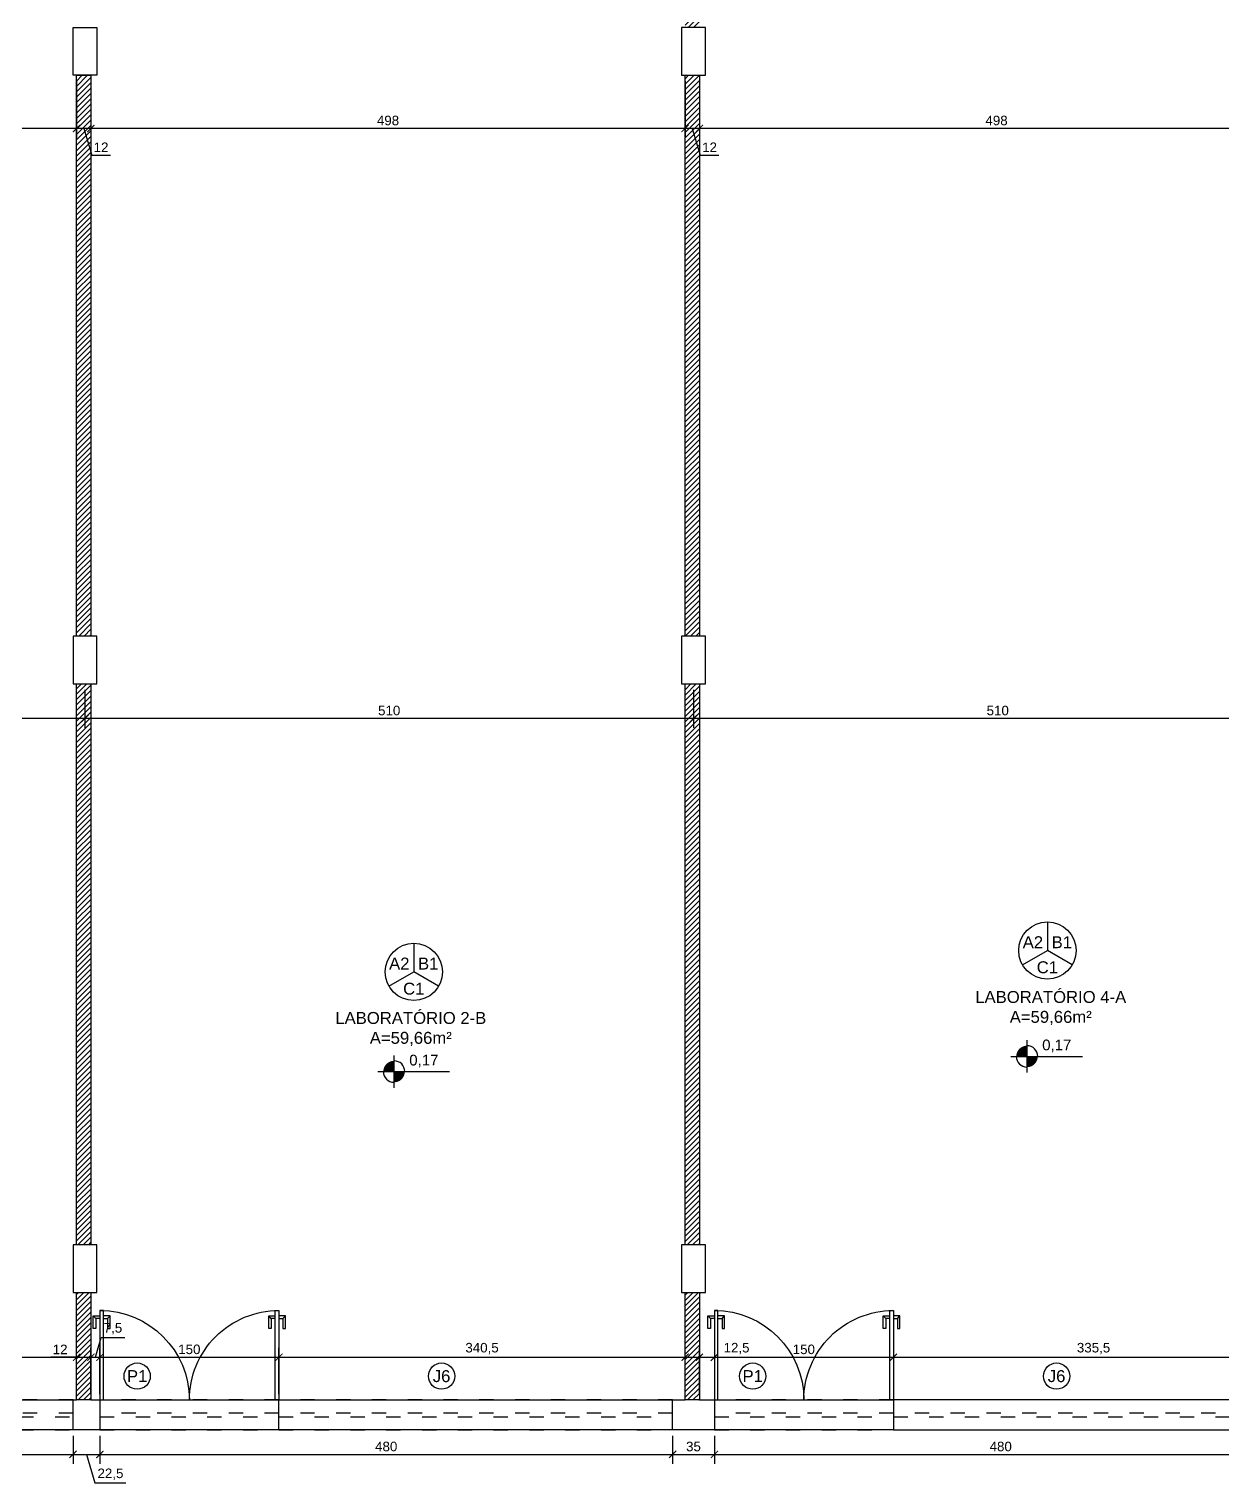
# Model space of a CAD drawing. Header units: millimetres. Extents: x 175 to 8625, y 306 to 3276.
# Drawn here: x 998 to 1997, y 1406 to 2624 of the extents above; entities that cross this region are included whole.
import ezdxf
from ezdxf.enums import TextEntityAlignment as Align

# ---------------------------------------------------------------- set-up
doc = ezdxf.new("R2010")
doc.units = ezdxf.units.MM
doc.linetypes.add('ACAD_ISO03W100', pattern=[30, 12, -18])
for name, color, linetype in [('CONSTRUIR - CARTONADO', 161, 'Continuous'), ('COTA', 8, 'Continuous'), ('Esquadrias', 4, 'Continuous'), ('Estrutura', 49, 'Continuous'), ('LEGENDA', 7, 'Continuous'), ('PAREDE', 5, 'Continuous'), ('SOLEIRA', 8, 'Continuous'), ('Texto', 7, 'Continuous')]:
    doc.layers.add(name, color=color, linetype=linetype)
doc.styles.add('ARIAL', font='Arial.ttf')
doc.dimstyles.new('COTA 50', dxfattribs={"dimscale": 0.5, "dimtxt": 16, "dimasz": 12, "dimexe": 16, "dimexo": 10, "dimgap": 5, "dimtad": 1, "dimrnd": 0.5, "dimtxsty": 'ARIAL', "dimblk": 'ARCHTICK', "dimcen": 2.5, "dimdle": 16, "dimclrd": 8, "dimclre": 8, "dimclrt": 7, "dimadec": 0, "dimazin": 0, "dimtfac": 1, "dimtmove": 1, "dimatfit": 3, "dimfxl": 1, "dimarcsym": 0})

# ---------------------------------------------------------------- blocks, each defined once
blk = doc.blocks.new('P150')
for p, q in [((0, 150), (0, 147)), ((75, 150), (0, 150)), ((0, 147), (75, 147)), ((75, 147), (75, 150)), ((0, 3), (75, 3)), ((0, 0), (0, 3)), ((75, 0), (0, 0)), ((75, 3), (75, 0))]:
    blk.add_line(p, q)
at = {"color": 8}
for p, q in [((60, 155.5), (70.4, 155.5)), ((60, 153.4), (60, 155.5)), ((68.4, 153.4), (60, 153.4)), ((68.4, 153.4), (70.4, 155.5)), ((68.4, 150), (68.4, 153.4)), ((70.4, 150), (68.4, 150)), ((68.4, 147), (68.4, 143.6)), ((70.4, 155.5), (70.4, 150)), ((70.4, 141.5), (70.4, 147)), ((60, 143.6), (60, 141.5)), ((68.4, 143.6), (60, 143.6)), ((60, 141.5), (70.4, 141.5)), ((68.4, 143.6), (70.4, 141.5)), ((60, 8.5), (70.4, 8.5)), ((60, 6.4), (60, 8.5)), ((68.4, 6.4), (60, 6.4)), ((68.4, 6.4), (70.4, 8.5)), ((68.4, 3), (68.4, 6.4)), ((70.4, 0), (68.4, 0)), ((68.4, 0), (68.4, -3.4)), ((70.4, 8.5), (70.4, 3)), ((70.4, -5.5), (70.4, 0)), ((60, -3.4), (60, -5.5)), ((68.4, -3.4), (60, -3.4)), ((60, -5.5), (70.4, -5.5)), ((68.4, -3.4), (70.4, -5.5))]:
    blk.add_line(p, q, dxfattribs=at)
for centre, start, end in [((0, 150), 270, 0), ((0, 0), 0, 90)]:
    blk.add_arc(centre, 75, start, end, dxfattribs=at)
blk = doc.blocks.new('_ArchTick')
at = {"layer": 'Texto', "color": 0, "const_width": 0.15}
blk.add_lwpolyline([(-0.5, -0.5), (0.5, 0.5)], dxfattribs=at)
blk = doc.blocks.new('*D45')
at = {"layer": 'COTA', "color": 8, "lineweight": -2, "transparency": 16777216}
for p, q in [((1559.6, 2580.6), (1559.6, 2533.1)), ((2057.6, 2580.6), (2057.6, 2533.1)), ((2065.6, 2541.1), (1551.6, 2541.1))]:
    blk.add_line(p, q, dxfattribs=at)
at = {"layer": 'Defpoints', "color": 0, "lineweight": -3, "transparency": 16777216}
for p in [(1559.6, 2585.6), (2057.6, 2585.6), (1559.6, 2541.1)]:
    blk.add_point(p, dxfattribs=at)
at = {"layer": 'COTA', "color": 8, "lineweight": -2, "transparency": 16777216, "xscale": 6, "yscale": 6, "zscale": 6, "rotation": 180}
blk.add_blockref('_ArchTick', (1559.6, 2541.1), dxfattribs=at)
at = {"layer": 'COTA', "color": 8, "lineweight": -2, "transparency": 16777216, "xscale": 6, "yscale": 6, "zscale": 6}
blk.add_blockref('_ArchTick', (2057.6, 2541.1), dxfattribs=at)
at = {"layer": 'COTA', "color": 7, "lineweight": -2, "transparency": 16777216, "insert": (1808.6, 2547.7), "char_height": 8, "attachment_point": 5, "style": 'ARIAL'}
blk.add_mtext('498', dxfattribs=at)
blk = doc.blocks.new('*D46')
at = {"layer": 'COTA', "color": 8, "lineweight": -2, "transparency": 16777216}
for p, q in [((1547.6, 2580.6), (1547.6, 2533.1)), ((1559.6, 2580.6), (1559.6, 2533.1)), ((1567.6, 2541.1), (1539.6, 2541.1)), ((1553.6, 2541.1), (1560.3, 2518.8)), ((1560.3, 2518.8), (1575.9, 2518.8))]:
    blk.add_line(p, q, dxfattribs=at)
at = {"layer": 'Defpoints', "color": 0, "lineweight": -3, "transparency": 16777216}
for p in [(1547.6, 2585.6), (1559.6, 2585.6), (1547.6, 2541.1)]:
    blk.add_point(p, dxfattribs=at)
at = {"layer": 'COTA', "color": 8, "lineweight": -2, "transparency": 16777216, "xscale": 6, "yscale": 6, "zscale": 6, "rotation": 180}
blk.add_blockref('_ArchTick', (1547.6, 2541.1), dxfattribs=at)
at = {"layer": 'COTA', "color": 8, "lineweight": -2, "transparency": 16777216, "xscale": 6, "yscale": 6, "zscale": 6}
blk.add_blockref('_ArchTick', (1559.6, 2541.1), dxfattribs=at)
at = {"layer": 'COTA', "color": 7, "lineweight": -2, "transparency": 16777216, "insert": (1568.1, 2525.3), "char_height": 8, "attachment_point": 5, "style": 'ARIAL'}
blk.add_mtext('12', dxfattribs=at)
blk = doc.blocks.new('*D47')
at = {"layer": 'COTA', "color": 8, "lineweight": -2, "transparency": 16777216}
for p, q in [((1049.6, 2580.6), (1049.6, 2533.1)), ((1547.6, 2580.6), (1547.6, 2533.1)), ((1555.6, 2541.1), (1041.6, 2541.1))]:
    blk.add_line(p, q, dxfattribs=at)
at = {"layer": 'Defpoints', "color": 0, "lineweight": -3, "transparency": 16777216}
for p in [(1049.6, 2585.6), (1547.6, 2585.6), (1049.6, 2541.1)]:
    blk.add_point(p, dxfattribs=at)
at = {"layer": 'COTA', "color": 8, "lineweight": -2, "transparency": 16777216, "xscale": 6, "yscale": 6, "zscale": 6, "rotation": 180}
blk.add_blockref('_ArchTick', (1049.6, 2541.1), dxfattribs=at)
at = {"layer": 'COTA', "color": 8, "lineweight": -2, "transparency": 16777216, "xscale": 6, "yscale": 6, "zscale": 6}
blk.add_blockref('_ArchTick', (1547.6, 2541.1), dxfattribs=at)
at = {"layer": 'COTA', "color": 7, "lineweight": -2, "transparency": 16777216, "insert": (1298.6, 2547.7), "char_height": 8, "attachment_point": 5, "style": 'ARIAL'}
blk.add_mtext('498', dxfattribs=at)
blk = doc.blocks.new('*D48')
at = {"layer": 'COTA', "color": 8, "lineweight": -2, "transparency": 16777216}
for p, q in [((1037.6, 2580.6), (1037.6, 2533.1)), ((1049.6, 2580.6), (1049.6, 2533.1)), ((1057.6, 2541.1), (1029.6, 2541.1)), ((1043.6, 2541.1), (1050.3, 2518.8)), ((1050.3, 2518.8), (1065.9, 2518.8))]:
    blk.add_line(p, q, dxfattribs=at)
at = {"layer": 'Defpoints', "color": 0, "lineweight": -3, "transparency": 16777216}
for p in [(1037.6, 2585.6), (1049.6, 2585.6), (1037.6, 2541.1)]:
    blk.add_point(p, dxfattribs=at)
at = {"layer": 'COTA', "color": 8, "lineweight": -2, "transparency": 16777216, "xscale": 6, "yscale": 6, "zscale": 6, "rotation": 180}
blk.add_blockref('_ArchTick', (1037.6, 2541.1), dxfattribs=at)
at = {"layer": 'COTA', "color": 8, "lineweight": -2, "transparency": 16777216, "xscale": 6, "yscale": 6, "zscale": 6}
blk.add_blockref('_ArchTick', (1049.6, 2541.1), dxfattribs=at)
at = {"layer": 'COTA', "color": 7, "lineweight": -2, "transparency": 16777216, "insert": (1058.1, 2525.3), "char_height": 8, "attachment_point": 5, "style": 'ARIAL'}
blk.add_mtext('12', dxfattribs=at)
blk = doc.blocks.new('*D49')
at = {"layer": 'COTA', "color": 8, "lineweight": -2, "transparency": 16777216}
for p, q in [((562.1, 2580.6), (562.1, 2533.1)), ((1037.6, 2580.6), (1037.6, 2533.1)), ((1045.6, 2541.1), (554.1, 2541.1))]:
    blk.add_line(p, q, dxfattribs=at)
at = {"layer": 'Defpoints', "color": 0, "lineweight": -3, "transparency": 16777216}
for p in [(562.1, 2585.6), (1037.6, 2585.6), (562.1, 2541.1)]:
    blk.add_point(p, dxfattribs=at)
at = {"layer": 'COTA', "color": 8, "lineweight": -2, "transparency": 16777216, "xscale": 6, "yscale": 6, "zscale": 6, "rotation": 180}
blk.add_blockref('_ArchTick', (562.1, 2541.1), dxfattribs=at)
at = {"layer": 'COTA', "color": 8, "lineweight": -2, "transparency": 16777216, "xscale": 6, "yscale": 6, "zscale": 6}
blk.add_blockref('_ArchTick', (1037.6, 2541.1), dxfattribs=at)
at = {"layer": 'COTA', "color": 7, "lineweight": -2, "transparency": 16777216, "insert": (799.9, 2548.4), "char_height": 8, "attachment_point": 5, "style": 'ARIAL'}
blk.add_mtext('475,5', dxfattribs=at)
blk = doc.blocks.new('IND.ESQ.')
at = {"layer": 'Texto'}
blk.add_circle((0, 0), 5.5, dxfattribs=at)
at = {"layer": 'Texto', "style": 'ARIAL'}
blk.add_attdef('PP', text='', height=5, dxfattribs=at).set_placement((0, 0), align=Align.MIDDLE_CENTER)
blk = doc.blocks.new('A$C1DFB60F3')
at = {"layer": 'Texto', "color": 0, "linetype": 'ByBlock'}
for p, q in [((0, -13.5), (0, 13.5)), ((-13.5, 0), (46.5, 0))]:
    blk.add_line(p, q, dxfattribs=at)
at = {"layer": 'Texto', "color": 0, "linetype": 'ByBlock', "const_width": 9}
for points in [[(-4.5, 0, -0.414214), (0, 4.5, -0.618034)], [(0, -4.5, 0.414214), (4.5, 0, 0.618034)]]:
    blk.add_lwpolyline(points, format="xyb", dxfattribs=at)
at = {"layer": 'Texto', "color": 0, "linetype": 'ByBlock'}
for start, end in [(0, 90), (180, 270)]:
    blk.add_arc((0, 0), 9, start, end, dxfattribs=at)
at = {"layer": 'Texto', "color": 0, "linetype": 'ByBlock', "style": 'ARIAL'}
blk.add_attdef('0,00', (12.7, 5.1), '', height=9, dxfattribs=at)
blk = doc.blocks.new('PIZZA')
at = {"layer": 'Texto'}
for points in [[(0, 12), (0, 0)], [(-10.39, -6), (0, 0)], [(10.39, -6), (0, 0)]]:
    blk.add_lwpolyline(points, dxfattribs=at)
blk.add_circle((0, 0), 12, dxfattribs=at)
at = {"layer": 'Texto', "style": 'ARIAL'}
for tag, p in [('A1', (-6.06, 3.5)), ('B1', (6.06, 3.5)), ('C1', (0, -7))]:
    blk.add_attdef(tag, text='', height=5, dxfattribs=at).set_placement(p, align=Align.MIDDLE_CENTER)
blk = doc.blocks.new('*D140')
at = {"layer": 'COTA', "color": 8, "lineweight": -2, "transparency": 16777216}
for p, q in [((711.6, 1511.4), (1045.6, 1511.4)), ((719.6, 1480.6), (719.6, 1519.4)), ((1037.6, 1480.6), (1037.6, 1519.4))]:
    blk.add_line(p, q, dxfattribs=at)
at = {"layer": 'Defpoints', "color": 0, "lineweight": -3, "transparency": 16777216}
for p in [(1037.6, 1511.4), (719.6, 1475.6), (1037.6, 1475.6)]:
    blk.add_point(p, dxfattribs=at)
at = {"layer": 'COTA', "color": 8, "lineweight": -2, "transparency": 16777216, "xscale": 6, "yscale": 6, "zscale": 6, "rotation": 180}
blk.add_blockref('_ArchTick', (719.6, 1511.4), dxfattribs=at)
at = {"layer": 'COTA', "color": 8, "lineweight": -2, "transparency": 16777216, "xscale": 6, "yscale": 6, "zscale": 6}
blk.add_blockref('_ArchTick', (1037.6, 1511.4), dxfattribs=at)
at = {"layer": 'COTA', "color": 7, "lineweight": -2, "transparency": 16777216, "insert": (878.6, 1518), "char_height": 8, "attachment_point": 5, "style": 'ARIAL'}
blk.add_mtext('318', dxfattribs=at)
blk = doc.blocks.new('*D141')
at = {"layer": 'COTA', "color": 8, "lineweight": -2, "transparency": 16777216}
for p, q in [((1037.6, 1511.4), (1016, 1511.4)), ((1029.6, 1511.4), (1057.6, 1511.4)), ((1037.6, 1480.6), (1037.6, 1519.4)), ((1049.6, 1480.6), (1049.6, 1519.4))]:
    blk.add_line(p, q, dxfattribs=at)
at = {"layer": 'Defpoints', "color": 0, "lineweight": -3, "transparency": 16777216}
for p in [(1049.6, 1511.4), (1037.6, 1475.6), (1049.6, 1475.6)]:
    blk.add_point(p, dxfattribs=at)
at = {"layer": 'COTA', "color": 8, "lineweight": -2, "transparency": 16777216, "xscale": 6, "yscale": 6, "zscale": 6, "rotation": 180}
blk.add_blockref('_ArchTick', (1037.6, 1511.4), dxfattribs=at)
at = {"layer": 'COTA', "color": 8, "lineweight": -2, "transparency": 16777216, "xscale": 6, "yscale": 6, "zscale": 6}
blk.add_blockref('_ArchTick', (1049.6, 1511.4), dxfattribs=at)
at = {"layer": 'COTA', "color": 7, "lineweight": -2, "transparency": 16777216, "insert": (1023.8, 1518), "char_height": 8, "attachment_point": 5, "style": 'ARIAL'}
blk.add_mtext('12', dxfattribs=at)
blk = doc.blocks.new('*D142')
at = {"layer": 'COTA', "color": 8, "lineweight": -2, "transparency": 16777216}
for p, q in [((1053.4, 1511.4), (1058.3, 1528)), ((1058.3, 1528), (1077.9, 1528)), ((1041.6, 1511.4), (1065.1, 1511.4)), ((1049.6, 1480.6), (1049.6, 1519.4)), ((1057.1, 1480.6), (1057.1, 1519.4))]:
    blk.add_line(p, q, dxfattribs=at)
at = {"layer": 'Defpoints', "color": 0, "lineweight": -3, "transparency": 16777216}
for p in [(1057.1, 1511.4), (1049.6, 1475.6), (1057.1, 1475.6)]:
    blk.add_point(p, dxfattribs=at)
at = {"layer": 'COTA', "color": 8, "lineweight": -2, "transparency": 16777216, "xscale": 6, "yscale": 6, "zscale": 6, "rotation": 180}
blk.add_blockref('_ArchTick', (1049.6, 1511.4), dxfattribs=at)
at = {"layer": 'COTA', "color": 8, "lineweight": -2, "transparency": 16777216, "xscale": 6, "yscale": 6, "zscale": 6}
blk.add_blockref('_ArchTick', (1057.1, 1511.4), dxfattribs=at)
at = {"layer": 'COTA', "color": 7, "lineweight": -2, "transparency": 16777216, "insert": (1068.1, 1535.3), "char_height": 8, "attachment_point": 5, "style": 'ARIAL'}
blk.add_mtext('7,5', dxfattribs=at)
blk = doc.blocks.new('*D143')
at = {"layer": 'COTA', "color": 8, "lineweight": -2, "transparency": 16777216}
for p, q in [((1049.1, 1511.4), (1215.1, 1511.4)), ((1057.1, 1480.6), (1057.1, 1519.4)), ((1207.1, 1480.6), (1207.1, 1519.4))]:
    blk.add_line(p, q, dxfattribs=at)
at = {"layer": 'Defpoints', "color": 0, "lineweight": -3, "transparency": 16777216}
for p in [(1207.1, 1511.4), (1057.1, 1475.6), (1207.1, 1475.6)]:
    blk.add_point(p, dxfattribs=at)
at = {"layer": 'COTA', "color": 8, "lineweight": -2, "transparency": 16777216, "xscale": 6, "yscale": 6, "zscale": 6, "rotation": 180}
blk.add_blockref('_ArchTick', (1057.1, 1511.4), dxfattribs=at)
at = {"layer": 'COTA', "color": 8, "lineweight": -2, "transparency": 16777216, "xscale": 6, "yscale": 6, "zscale": 6}
blk.add_blockref('_ArchTick', (1207.1, 1511.4), dxfattribs=at)
at = {"layer": 'COTA', "color": 7, "lineweight": -2, "transparency": 16777216, "insert": (1132.1, 1518), "char_height": 8, "attachment_point": 5, "style": 'ARIAL'}
blk.add_mtext('150', dxfattribs=at)
blk = doc.blocks.new('*D144')
at = {"layer": 'COTA', "color": 8, "lineweight": -2, "transparency": 16777216}
for p, q in [((1199.1, 1511.4), (1555.6, 1511.4)), ((1207.1, 1480.6), (1207.1, 1519.4)), ((1547.6, 1480.6), (1547.6, 1519.4))]:
    blk.add_line(p, q, dxfattribs=at)
at = {"layer": 'Defpoints', "color": 0, "lineweight": -3, "transparency": 16777216}
for p in [(1547.6, 1511.4), (1207.1, 1475.6), (1547.6, 1475.6)]:
    blk.add_point(p, dxfattribs=at)
at = {"layer": 'COTA', "color": 8, "lineweight": -2, "transparency": 16777216, "xscale": 6, "yscale": 6, "zscale": 6, "rotation": 180}
blk.add_blockref('_ArchTick', (1207.1, 1511.4), dxfattribs=at)
at = {"layer": 'COTA', "color": 8, "lineweight": -2, "transparency": 16777216, "xscale": 6, "yscale": 6, "zscale": 6}
blk.add_blockref('_ArchTick', (1547.6, 1511.4), dxfattribs=at)
at = {"layer": 'COTA', "color": 7, "lineweight": -2, "transparency": 16777216, "insert": (1377.4, 1518.7), "char_height": 8, "attachment_point": 5, "style": 'ARIAL'}
blk.add_mtext('340,5', dxfattribs=at)
blk = doc.blocks.new('*D145')
at = {"layer": 'COTA', "color": 8, "lineweight": -2, "transparency": 16777216}
for p, q in [((1551.6, 1511.4), (1580.1, 1511.4)), ((1559.6, 1480.6), (1559.6, 1519.4)), ((1572.1, 1511.4), (1603.2, 1511.4)), ((1572.1, 1508.1), (1572.1, 1503.4))]:
    blk.add_line(p, q, dxfattribs=at)
at = {"layer": 'Defpoints', "color": 0, "lineweight": -3, "transparency": 16777216}
for p in [(1572.1, 1513.1), (1572.1, 1511.4), (1559.6, 1475.6)]:
    blk.add_point(p, dxfattribs=at)
at = {"layer": 'COTA', "color": 8, "lineweight": -2, "transparency": 16777216, "xscale": 6, "yscale": 6, "zscale": 6, "rotation": 180}
blk.add_blockref('_ArchTick', (1559.6, 1511.4), dxfattribs=at)
at = {"layer": 'COTA', "color": 8, "lineweight": -2, "transparency": 16777216, "xscale": 6, "yscale": 6, "zscale": 6}
blk.add_blockref('_ArchTick', (1572.1, 1511.4), dxfattribs=at)
at = {"layer": 'COTA', "color": 7, "lineweight": -2, "transparency": 16777216, "insert": (1590.7, 1518.7), "char_height": 8, "attachment_point": 5, "style": 'ARIAL'}
blk.add_mtext('12,5', dxfattribs=at)
blk = doc.blocks.new('*D146')
at = {"layer": 'COTA', "color": 8, "lineweight": -2, "transparency": 16777216}
for p, q in [((1564.1, 1511.4), (1730.1, 1511.4)), ((1572.1, 1508.1), (1572.1, 1503.4)), ((1722.1, 1508.1), (1722.1, 1503.4))]:
    blk.add_line(p, q, dxfattribs=at)
at = {"layer": 'Defpoints', "color": 0, "lineweight": -3, "transparency": 16777216}
for p in [(1572.1, 1513.1), (1722.1, 1513.1), (1722.1, 1511.4)]:
    blk.add_point(p, dxfattribs=at)
at = {"layer": 'COTA', "color": 8, "lineweight": -2, "transparency": 16777216, "xscale": 6, "yscale": 6, "zscale": 6, "rotation": 180}
blk.add_blockref('_ArchTick', (1572.1, 1511.4), dxfattribs=at)
at = {"layer": 'COTA', "color": 8, "lineweight": -2, "transparency": 16777216, "xscale": 6, "yscale": 6, "zscale": 6}
blk.add_blockref('_ArchTick', (1722.1, 1511.4), dxfattribs=at)
at = {"layer": 'COTA', "color": 7, "lineweight": -2, "transparency": 16777216, "insert": (1647.1, 1518), "char_height": 8, "attachment_point": 5, "style": 'ARIAL'}
blk.add_mtext('150', dxfattribs=at)
blk = doc.blocks.new('*D147')
at = {"layer": 'COTA', "color": 8, "lineweight": -2, "transparency": 16777216}
for p, q in [((1714.1, 1511.4), (2065.6, 1511.4)), ((2057.6, 1494.8), (2057.6, 1519.4)), ((1722.1, 1508.1), (1722.1, 1503.4))]:
    blk.add_line(p, q, dxfattribs=at)
at = {"layer": 'Defpoints', "color": 0, "lineweight": -3, "transparency": 16777216}
for p in [(1722.1, 1513.1), (2057.6, 1511.4), (2057.6, 1489.8)]:
    blk.add_point(p, dxfattribs=at)
at = {"layer": 'COTA', "color": 8, "lineweight": -2, "transparency": 16777216, "xscale": 6, "yscale": 6, "zscale": 6, "rotation": 180}
blk.add_blockref('_ArchTick', (1722.1, 1511.4), dxfattribs=at)
at = {"layer": 'COTA', "color": 8, "lineweight": -2, "transparency": 16777216, "xscale": 6, "yscale": 6, "zscale": 6}
blk.add_blockref('_ArchTick', (2057.6, 1511.4), dxfattribs=at)
at = {"layer": 'COTA', "color": 7, "lineweight": -2, "transparency": 16777216, "insert": (1889.9, 1518.7), "char_height": 8, "attachment_point": 5, "style": 'ARIAL'}
blk.add_mtext('335,5', dxfattribs=at)
blk = doc.blocks.new('*D177')
at = {"layer": 'COTA', "color": 8, "lineweight": -2, "transparency": 16777216}
for p, q in [((569.6, 1445.6), (569.6, 1422)), ((1034.6, 1445.6), (1034.6, 1422)), ((561.6, 1430), (1042.6, 1430))]:
    blk.add_line(p, q, dxfattribs=at)
at = {"layer": 'Defpoints', "color": 0, "lineweight": -3, "transparency": 16777216}
for p in [(569.6, 1450.6), (1034.6, 1450.6), (1034.6, 1430)]:
    blk.add_point(p, dxfattribs=at)
at = {"layer": 'COTA', "color": 8, "lineweight": -2, "transparency": 16777216, "xscale": 6, "yscale": 6, "zscale": 6, "rotation": 180}
blk.add_blockref('_ArchTick', (569.6, 1430), dxfattribs=at)
at = {"layer": 'COTA', "color": 8, "lineweight": -2, "transparency": 16777216, "xscale": 6, "yscale": 6, "zscale": 6}
blk.add_blockref('_ArchTick', (1034.6, 1430), dxfattribs=at)
at = {"layer": 'COTA', "color": 7, "lineweight": -2, "transparency": 16777216, "insert": (802.1, 1436.6), "char_height": 8, "attachment_point": 5, "style": 'ARIAL'}
blk.add_mtext('465', dxfattribs=at)
blk = doc.blocks.new('*D178')
at = {"layer": 'COTA', "color": 8, "lineweight": -2, "transparency": 16777216}
for p, q in [((1034.6, 1445.6), (1034.6, 1422)), ((1057.1, 1440.6), (1057.1, 1422)), ((1026.6, 1430), (1065.1, 1430)), ((1045.9, 1430), (1053, 1406.1)), ((1053, 1406.1), (1079, 1406.1))]:
    blk.add_line(p, q, dxfattribs=at)
at = {"layer": 'Defpoints', "color": 0, "lineweight": -3, "transparency": 16777216}
for p in [(1034.6, 1450.6), (1057.1, 1445.6), (1057.1, 1430)]:
    blk.add_point(p, dxfattribs=at)
at = {"layer": 'COTA', "color": 8, "lineweight": -2, "transparency": 16777216, "xscale": 6, "yscale": 6, "zscale": 6, "rotation": 180}
blk.add_blockref('_ArchTick', (1034.6, 1430), dxfattribs=at)
at = {"layer": 'COTA', "color": 8, "lineweight": -2, "transparency": 16777216, "xscale": 6, "yscale": 6, "zscale": 6}
blk.add_blockref('_ArchTick', (1057.1, 1430), dxfattribs=at)
at = {"layer": 'COTA', "color": 7, "lineweight": -2, "transparency": 16777216, "insert": (1066, 1413.4), "char_height": 8, "attachment_point": 5, "style": 'ARIAL'}
blk.add_mtext('22,5', dxfattribs=at)
blk = doc.blocks.new('*D179')
at = {"layer": 'COTA', "color": 8, "lineweight": -2, "transparency": 16777216}
for p, q in [((1057.1, 1445.6), (1057.1, 1422)), ((1537.1, 1445.6), (1537.1, 1422)), ((1049.1, 1430), (1545.1, 1430))]:
    blk.add_line(p, q, dxfattribs=at)
at = {"layer": 'Defpoints', "color": 0, "lineweight": -3, "transparency": 16777216}
for p in [(1057.1, 1450.6), (1537.1, 1450.6), (1537.1, 1430)]:
    blk.add_point(p, dxfattribs=at)
at = {"layer": 'COTA', "color": 8, "lineweight": -2, "transparency": 16777216, "xscale": 6, "yscale": 6, "zscale": 6, "rotation": 180}
blk.add_blockref('_ArchTick', (1057.1, 1430), dxfattribs=at)
at = {"layer": 'COTA', "color": 8, "lineweight": -2, "transparency": 16777216, "xscale": 6, "yscale": 6, "zscale": 6}
blk.add_blockref('_ArchTick', (1537.1, 1430), dxfattribs=at)
at = {"layer": 'COTA', "color": 7, "lineweight": -2, "transparency": 16777216, "insert": (1297.1, 1436.6), "char_height": 8, "attachment_point": 5, "style": 'ARIAL'}
blk.add_mtext('480', dxfattribs=at)
blk = doc.blocks.new('*D180')
at = {"layer": 'COTA', "color": 8, "lineweight": -2, "transparency": 16777216}
for p, q in [((1537.1, 1445.6), (1537.1, 1422)), ((1572.1, 1445.6), (1572.1, 1422)), ((1529.1, 1430), (1580.1, 1430))]:
    blk.add_line(p, q, dxfattribs=at)
at = {"layer": 'Defpoints', "color": 0, "lineweight": -3, "transparency": 16777216}
for p in [(1537.1, 1450.6), (1572.1, 1450.6), (1572.1, 1430)]:
    blk.add_point(p, dxfattribs=at)
at = {"layer": 'COTA', "color": 8, "lineweight": -2, "transparency": 16777216, "xscale": 6, "yscale": 6, "zscale": 6, "rotation": 180}
blk.add_blockref('_ArchTick', (1537.1, 1430), dxfattribs=at)
at = {"layer": 'COTA', "color": 8, "lineweight": -2, "transparency": 16777216, "xscale": 6, "yscale": 6, "zscale": 6}
blk.add_blockref('_ArchTick', (1572.1, 1430), dxfattribs=at)
at = {"layer": 'COTA', "color": 7, "lineweight": -2, "transparency": 16777216, "insert": (1554.6, 1436.6), "char_height": 8, "attachment_point": 5, "style": 'ARIAL'}
blk.add_mtext('35', dxfattribs=at)
blk = doc.blocks.new('*D181')
at = {"layer": 'COTA', "color": 8, "lineweight": -2, "transparency": 16777216}
for p, q in [((1572.1, 1445.6), (1572.1, 1422)), ((2052.1, 1445.6), (2052.1, 1422)), ((1564.1, 1430), (2060.1, 1430))]:
    blk.add_line(p, q, dxfattribs=at)
at = {"layer": 'Defpoints', "color": 0, "lineweight": -3, "transparency": 16777216}
for p in [(1572.1, 1450.6), (2052.1, 1450.6), (2052.1, 1430)]:
    blk.add_point(p, dxfattribs=at)
at = {"layer": 'COTA', "color": 8, "lineweight": -2, "transparency": 16777216, "xscale": 6, "yscale": 6, "zscale": 6, "rotation": 180}
blk.add_blockref('_ArchTick', (1572.1, 1430), dxfattribs=at)
at = {"layer": 'COTA', "color": 8, "lineweight": -2, "transparency": 16777216, "xscale": 6, "yscale": 6, "zscale": 6}
blk.add_blockref('_ArchTick', (2052.1, 1430), dxfattribs=at)
at = {"layer": 'COTA', "color": 7, "lineweight": -2, "transparency": 16777216, "insert": (1812.1, 1436.6), "char_height": 8, "attachment_point": 5, "style": 'ARIAL'}
blk.add_mtext('480', dxfattribs=at)
blk = doc.blocks.new('*D267')
at = {"layer": 'COTA', "color": 8, "lineweight": -2, "transparency": 16777216}
for p, q in [((532.1, 2070.6), (532.1, 2038.8)), ((1044.6, 2070.6), (1044.6, 2038.8)), ((524.1, 2046.8), (1052.6, 2046.8))]:
    blk.add_line(p, q, dxfattribs=at)
at = {"layer": 'Defpoints', "color": 0, "lineweight": -3, "transparency": 16777216}
for p in [(532.1, 2075.6), (1044.6, 2075.6), (1044.6, 2046.8)]:
    blk.add_point(p, dxfattribs=at)
at = {"layer": 'COTA', "color": 8, "lineweight": -2, "transparency": 16777216, "xscale": 6, "yscale": 6, "zscale": 6, "rotation": 180}
blk.add_blockref('_ArchTick', (532.1, 2046.8), dxfattribs=at)
at = {"layer": 'COTA', "color": 8, "lineweight": -2, "transparency": 16777216, "xscale": 6, "yscale": 6, "zscale": 6}
blk.add_blockref('_ArchTick', (1044.6, 2046.8), dxfattribs=at)
at = {"layer": 'COTA', "color": 7, "lineweight": -2, "transparency": 16777216, "insert": (788.4, 2054.1), "char_height": 8, "attachment_point": 5, "style": 'ARIAL'}
blk.add_mtext('512,5', dxfattribs=at)
blk = doc.blocks.new('*D268')
at = {"layer": 'COTA', "color": 8, "lineweight": -2, "transparency": 16777216}
for p, q in [((1044.6, 2070.6), (1044.6, 2038.8)), ((1554.6, 2070.6), (1554.6, 2038.8)), ((1036.6, 2046.8), (1562.6, 2046.8))]:
    blk.add_line(p, q, dxfattribs=at)
at = {"layer": 'Defpoints', "color": 0, "lineweight": -3, "transparency": 16777216}
for p in [(1044.6, 2075.6), (1554.6, 2075.6), (1554.6, 2046.8)]:
    blk.add_point(p, dxfattribs=at)
at = {"layer": 'COTA', "color": 8, "lineweight": -2, "transparency": 16777216, "xscale": 6, "yscale": 6, "zscale": 6, "rotation": 180}
blk.add_blockref('_ArchTick', (1044.6, 2046.8), dxfattribs=at)
at = {"layer": 'COTA', "color": 8, "lineweight": -2, "transparency": 16777216, "xscale": 6, "yscale": 6, "zscale": 6}
blk.add_blockref('_ArchTick', (1554.6, 2046.8), dxfattribs=at)
at = {"layer": 'COTA', "color": 7, "lineweight": -2, "transparency": 16777216, "insert": (1299.6, 2053.3), "char_height": 8, "attachment_point": 5, "style": 'ARIAL'}
blk.add_mtext('510', dxfattribs=at)
blk = doc.blocks.new('*D269')
at = {"layer": 'COTA', "color": 8, "lineweight": -2, "transparency": 16777216}
for p, q in [((1554.6, 2070.6), (1554.6, 2038.8)), ((2064.6, 2070.6), (2064.6, 2038.8)), ((1546.6, 2046.8), (2072.6, 2046.8))]:
    blk.add_line(p, q, dxfattribs=at)
at = {"layer": 'Defpoints', "color": 0, "lineweight": -3, "transparency": 16777216}
for p in [(1554.6, 2075.6), (2064.6, 2075.6), (2064.6, 2046.8)]:
    blk.add_point(p, dxfattribs=at)
at = {"layer": 'COTA', "color": 8, "lineweight": -2, "transparency": 16777216, "xscale": 6, "yscale": 6, "zscale": 6, "rotation": 180}
blk.add_blockref('_ArchTick', (1554.6, 2046.8), dxfattribs=at)
at = {"layer": 'COTA', "color": 8, "lineweight": -2, "transparency": 16777216, "xscale": 6, "yscale": 6, "zscale": 6}
blk.add_blockref('_ArchTick', (2064.6, 2046.8), dxfattribs=at)
at = {"layer": 'COTA', "color": 7, "lineweight": -2, "transparency": 16777216, "insert": (1809.6, 2053.3), "char_height": 8, "attachment_point": 5, "style": 'ARIAL'}
blk.add_mtext('510', dxfattribs=at)

msp = doc.modelspace()

# ---------------------------------------------------------------- hatches: boundary and pattern name
at = {"layer": 'CONSTRUIR - CARTONADO'}
h = msp.add_hatch(dxfattribs=at)
h.set_pattern_fill('ANSI31', color=256, style=0)
h.set_pattern_definition([(45, (1549.6333, 1475.6033), (-2.245064, 2.245064), [])])
h.paths.add_polyline_path([(1559.633, 1565.603), (1547.633, 1565.603), (1547.633, 1475.603), (1559.633, 1475.603)])
h.paths.add_polyline_path([(1559.633, 2075.603), (1559.633, 1605.603), (1547.633, 1605.603), (1547.633, 2075.603)])
h.paths.add_polyline_path([(1547.633, 2585.603), (1559.633, 2585.603), (1559.633, 2115.603), (1547.633, 2115.603)])
h.paths.add_polyline_path([(1547.633, 2675.603), (1559.633, 2675.603), (1559.633, 2625.603), (1547.633, 2625.603)])
h = msp.add_hatch(dxfattribs=at)
h.set_pattern_fill('ANSI31', color=256, style=0)
h.set_pattern_definition([(45, (520.1333, -2175.3423), (-2.245064, 2.245064), [])])
h.paths.add_polyline_path([(1049.633, 2115.603), (1037.633, 2115.603), (1037.633, 2585.603), (1049.633, 2585.603)])
h = msp.add_hatch(dxfattribs=at)
h.set_pattern_fill('ANSI31', color=256, style=0)
h.set_pattern_definition([(45, (522.1333, -2175.3423), (-2.245064, 2.245064), [])])
h.paths.add_polyline_path([(1037.633, 1605.603), (1049.633, 1605.603), (1049.633, 2075.603), (1037.633, 2075.603)])
h.paths.add_polyline_path([(1049.633, 1565.603), (1037.633, 1565.603), (1037.633, 1475.603), (1049.633, 1475.603)])

# ---------------------------------------------------------------- linework, layer by layer
for points in [[(1049.633, 2115.603), (1037.633, 2115.603), (1037.633, 2585.603), (1049.633, 2585.603)], [(1547.633, 2585.603), (1559.633, 2585.603), (1559.633, 2115.603), (1547.633, 2115.603)], [(1037.633, 1605.603), (1037.633, 2075.603), (1049.633, 2075.603), (1049.633, 1605.603)], [(1049.633, 1565.603), (1049.633, 1475.603), (1037.633, 1475.603), (1037.633, 1565.603)], [(1559.633, 1565.603), (1559.633, 1475.603), (1547.633, 1475.603), (1547.633, 1565.603)]]:
    msp.add_lwpolyline(points, close=True, dxfattribs=at)
msp.add_lwpolyline([(1547.633, 1605.603), (1547.633, 2075.603), (1559.633, 2075.603), (1559.633, 1605.603)], dxfattribs=at)
at = {"layer": 'Esquadrias', "linetype": 'ACAD_ISO03W100'}
for points in [[(1034.633, 1475.603), (569.633, 1475.603), (569.633, 1450.603), (1034.633, 1450.603)], [(1537.133, 1475.603), (1057.133, 1475.603), (1057.133, 1450.603), (1537.133, 1450.603)], [(2052.133, 1475.603), (1572.133, 1475.603), (1572.133, 1450.603), (2052.133, 1450.603)], [(1057.133, 1461.603), (1537.133, 1461.603), (1537.133, 1464.603), (1057.133, 1464.603)], [(1572.133, 1461.603), (2052.133, 1461.603), (2052.133, 1464.603), (1572.133, 1464.603)]]:
    msp.add_lwpolyline(points, close=True, dxfattribs=at)
msp.add_lwpolyline([(569.633, 1461.603), (1034.633, 1461.603), (1034.633, 1464.603), (569.633, 1464.603)], dxfattribs=at)
at = {"layer": 'Estrutura', "linetype": 'Continuous'}
msp.add_lwpolyline([(1034.634, 2625.603), (1054.634, 2625.603), (1054.634, 2585.603), (1034.634, 2585.603)], close=True, dxfattribs=at)
for points in [[(1544.634, 2585.603), (1564.634, 2585.603), (1564.634, 2625.603), (1544.634, 2625.603), (1544.634, 2585.603)], [(1034.634, 2075.603), (1054.634, 2075.603), (1054.634, 2115.603), (1034.634, 2115.603), (1034.634, 2075.603)], [(1544.634, 2075.603), (1564.634, 2075.603), (1564.634, 2115.603), (1544.634, 2115.603), (1544.634, 2075.603)], [(1034.634, 1565.603), (1054.634, 1565.603), (1054.634, 1605.603), (1034.634, 1605.603), (1034.634, 1565.603)], [(1544.634, 1565.603), (1564.634, 1565.603), (1564.634, 1605.603), (1544.634, 1605.603), (1544.634, 1565.603)]]:
    msp.add_lwpolyline(points, dxfattribs=at)
at = {"layer": 'PAREDE', "linetype": 'Continuous'}
for points in [[(1049.633, 2115.603), (1037.633, 2115.603), (1037.633, 2585.603), (1049.633, 2585.603)], [(1547.633, 2585.603), (1559.633, 2585.603), (1559.633, 2115.603), (1547.633, 2115.603), (1547.633, 2585.603)], [(1037.633, 1605.603), (1037.633, 2075.603), (1049.633, 2075.603), (1049.633, 1605.603)], [(1559.633, 2075.603), (1559.633, 1605.603), (1547.633, 1605.603), (1547.633, 2075.603)], [(1049.633, 1565.603), (1049.633, 1475.603), (1057.133, 1475.603), (1057.133, 1450.603), (719.633, 1450.603), (719.633, 1475.603), (1037.633, 1475.603), (1037.633, 1565.603)]]:
    msp.add_lwpolyline(points, close=True, dxfattribs=at)
for points in [[(1559.633, 1565.603), (1559.633, 1475.603), (1572.133, 1475.603), (1572.133, 1450.603), (1207.134, 1450.603), (1207.134, 1475.603), (1547.633, 1475.603), (1547.633, 1565.603)], [(2057.633, 1565.603), (2057.633, 1475.603), (1722.133, 1475.603), (1722.133, 1450.603), (2082.133, 1450.603), (2082.133, 1475.603), (2069.633, 1475.603), (2069.633, 1565.603)]]:
    msp.add_lwpolyline(points, dxfattribs=at)
at = {"layer": 'PAREDE'}
for points in [[(1034.633, 1450.603), (1034.633, 1475.603)], [(1537.133, 1450.603), (1537.133, 1475.603)]]:
    msp.add_lwpolyline(points, dxfattribs=at)
at = {"layer": 'SOLEIRA'}
for points in [[(1057.133, 1475.603), (1207.133, 1475.603)], [(1572.133, 1475.603), (1722.133, 1475.603)], [(1207.134, 1450.603), (1057.133, 1450.603)], [(1722.133, 1450.603), (1572.133, 1450.603)]]:
    msp.add_lwpolyline(points, dxfattribs=at)

# ---------------------------------------------------------------- block references
at = {"layer": 'Esquadrias', "xscale": -1, "rotation": 270}
for p in [(1057.133, 1475.603), (1572.133, 1475.603)]:
    msp.add_blockref('P150', p, dxfattribs=at)
at = {"layer": 'LEGENDA'}
for p in [(1834.144, 1763.502), (1303.694, 1750.806)]:
    msp.add_blockref('A$C1DFB60F3', p, dxfattribs=at).add_auto_attribs({'0,00': '0,17'})
at = {"layer": 'LEGENDA', "xscale": 2, "yscale": 2, "zscale": 2}
for p, values in [((1088.359, 1495.603), {'PP': 'P1'}), ((1343.512, 1495.603), {'PP': 'J6'}), ((1604.237, 1495.603), {'PP': 'P1'}), ((1858.92, 1495.603), {'PP': 'J6'})]:
    msp.add_blockref('IND.ESQ.', p, dxfattribs=at).add_auto_attribs(values)
at = {"layer": 'Texto', "xscale": 2, "yscale": 2, "zscale": 2}
for p in [(1851.196, 1852.207), (1320.194, 1834.299)]:
    msp.add_blockref('PIZZA', p, dxfattribs=at).add_auto_attribs({'C1': 'C1', 'B1': 'B1', 'A1': 'A2'})

# ---------------------------------------------------------------- texts
at = {"layer": 'Texto', "char_height": 10, "attachment_point": 2, "style": 'ARIAL'}
for s, insert, width in [('LABORATÓRIO 4-A A=59,66m²', (1854.017, 1818.314), 126.55525), ('LABORATÓRIO 2-B A=59,66m²', (1317.709, 1800.72), 126.53479)]:
    msp.add_mtext(s, dxfattribs=dict(at, insert=insert, width=width))

# ---------------------------------------------------------------- dimensions: what is measured, and where the dimension line sits
at = {"layer": 'COTA'}
for base, p1, p2, picture, middle in [((562.133, 2541.103), (1037.633, 2585.603), (562.133, 2585.603), '*D49', (799.883, 2548.394)), ((1037.633, 2541.103), (1049.633, 2585.603), (1037.633, 2585.603), '*D48', (1052.818, 2525.337)), ((1049.633, 2541.103), (1547.633, 2585.603), (1049.633, 2585.603), '*D47', (1298.633, 2547.688)), ((1547.633, 2541.103), (1559.633, 2585.603), (1547.633, 2585.603), '*D46', (1562.818, 2525.337)), ((1559.633, 2541.103), (2057.633, 2585.603), (1559.633, 2585.603), '*D45', (1808.633, 2547.688)), ((1044.634, 2046.751), (532.134, 2075.603), (1044.634, 2075.603), '*D267', (788.384, 2054.058)), ((1554.634, 2046.751), (1044.634, 2075.603), (1554.634, 2075.603), '*D268', (1299.634, 2053.335)), ((2064.634, 2046.751), (1554.634, 2075.603), (2064.634, 2075.603), '*D269', (1809.634, 2053.335)), ((1057.133, 1511.436), (1049.633, 1475.603), (1057.133, 1475.603), '*D142', (1060.846, 1535.269)), ((1037.633, 1511.436), (719.633, 1475.603), (1037.633, 1475.603), '*D140', (878.633, 1518.024)), ((1207.134, 1511.436), (1057.133, 1475.603), (1207.134, 1475.603), '*D143', (1132.133, 1518.021)), ((1547.633, 1511.436), (1207.134, 1475.603), (1547.633, 1475.603), '*D144', (1377.383, 1518.744)), ((1722.133, 1511.436), (1572.133, 1513.103), (1722.133, 1513.103), '*D146', (1647.133, 1518.021)), ((2057.633, 1511.436), (1722.133, 1513.103), (2057.633, 1489.793), '*D147', (1889.883, 1518.744)), ((1034.633, 1429.979), (569.633, 1450.603), (1034.633, 1450.603), '*D177', (802.133, 1436.563)), ((1057.133, 1429.979), (1034.633, 1450.603), (1057.133, 1445.603), '*D178', (1055.543, 1413.421)), ((1537.133, 1429.979), (1057.133, 1450.603), (1537.133, 1450.603), '*D179', (1297.133, 1436.563)), ((1572.133, 1429.979), (1537.133, 1450.603), (1572.133, 1450.603), '*D180', (1554.633, 1436.566)), ((2052.133, 1429.979), (1572.133, 1450.603), (2052.133, 1450.603), '*D181', (1812.133, 1436.563))]:
    dim = msp.add_linear_dim(base=base, p1=p1, p2=p2, dimstyle='COTA 50', dxfattribs=at)
    dim.commit()
    dim.dimension.update_dxf_attribs({"geometry": picture, "text_midpoint": middle})
for base, p1, p2, picture, middle in [((1049.633, 1511.436), (1037.633, 1475.603), (1049.633, 1475.603), '*D141', (1023.821, 1511.436)), ((1572.133, 1511.436), (1559.633, 1475.603), (1572.133, 1513.103), '*D145', (1590.677, 1511.436))]:
    dim = msp.add_linear_dim(base=base, p1=p1, p2=p2, dimstyle='COTA 50', dxfattribs=at)
    dim.commit()
    dim.dimension.update_dxf_attribs({"geometry": picture, "text_midpoint": middle, "dimtype": 160})

doc.saveas('drawing.dxf')
